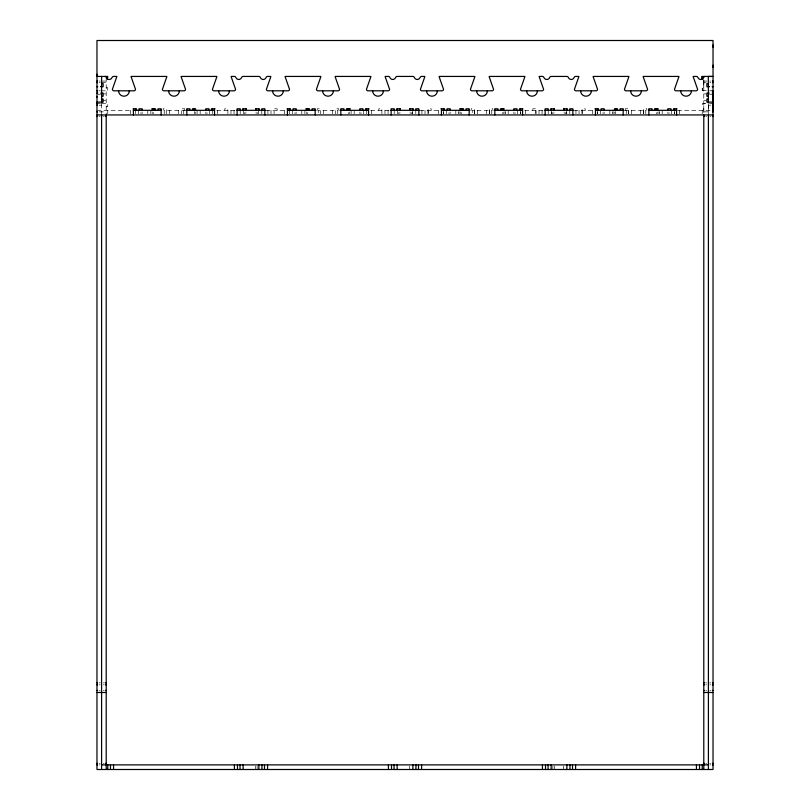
<?xml version="1.0" encoding="UTF-8"?>
<svg xmlns="http://www.w3.org/2000/svg" width="810" height="810" viewBox="0 0 810 810"><rect width="100%" height="100%" fill="white"/><g stroke="black" fill="none" stroke-linecap="round" stroke-linejoin="round"><path stroke-width="0.61" stroke-dasharray="4.05 3.04" d="M412.705 113.501L412.705 112.337M428.105 113.501L428.105 108.783L431.183 108.783L431.183 110.322M443.505 113.501L443.505 112.337M458.905 113.501L458.905 112.337M474.306 113.501L474.306 108.783L471.228 108.783L471.228 110.322L470.65 110.322M489.706 113.501L489.706 108.783L492.784 108.783L492.784 110.322L493.361 110.322M505.106 113.501L505.106 112.337M520.506 113.501L520.506 112.337M532.828 110.322L532.828 108.783L535.916 108.783L535.916 113.501M551.316 113.501L551.316 112.337M566.716 113.501L566.716 112.337M582.117 113.501L582.117 108.783L585.195 108.783L585.195 110.322M597.517 113.501L597.517 112.337M612.917 113.501L612.917 112.337M625.239 110.322L625.239 108.783L628.317 108.783L628.317 113.501M643.717 113.501L643.717 108.783L646.805 108.783L646.805 110.322M659.127 113.501L659.127 112.337M674.528 113.501L674.528 112.337M702.25 90.426L707.251 90.811M702.25 89.465L702.25 90.234M702.25 88.118L702.25 88.887M703.789 83.622L703.789 80.028L703.789 80.544M703.789 110.322L703.789 106.728L702.25 106.728L702.25 103.65L707.251 103.65M703.789 83.116L703.789 87.733L702.25 87.733L702.25 90.811L702.533 87.733M708.406 110.322L708.406 104.004M704.265 103.65L705.611 103.65M99.286 81.061L100.146 81.061M101.594 81.061L106.211 81.061M703.789 81.061L707.251 81.061M709.854 81.061L710.714 81.061M99.286 82.6L100.146 82.6M101.594 82.6L106.211 82.6M703.789 82.6L706.097 82.6M709.854 82.6L710.714 82.6M106.211 87.733L107.75 87.733L107.75 90.811L101.594 90.811M98.992 90.811L100.339 90.811M709.56 90.811L713.033 90.811M101.594 93.889L106.211 93.889M703.789 93.889L706.097 93.889M98.132 94.274L100.44 94.274M709.56 94.274L711.869 94.274M101.594 100.561L106.211 100.561M703.789 100.561L706.097 100.561M96.967 103.65L100.44 103.65M101.594 103.65L107.75 103.65L107.75 106.728L106.211 106.728M709.56 103.65L713.033 103.65M99.286 105.189L101.594 105.189M708.406 105.189L710.714 105.189M96.967 110.322L130.754 110.322M185.784 110.322L164.227 110.322L164.227 113.785M216.715 110.322L236.095 110.322M265.872 110.322L285.252 110.322M316.639 110.322L317.216 110.322L317.216 108.783L320.294 108.783L320.294 113.785M339.35 110.322L338.772 110.322L338.772 108.783L335.694 108.783L335.694 113.785M370.727 110.322L390.116 110.322M419.884 110.322L439.263 110.322M524.748 110.322L544.128 110.322M573.905 110.322L593.284 110.322M624.216 110.322L645.772 110.322L645.772 113.785M677.606 110.322L713.033 110.322M99.286 111.861L106.211 111.861M703.789 111.861L710.714 111.861M99.286 116.478L100.146 116.478M103.326 116.478L104.186 116.478M705.804 116.478L706.674 116.478M709.854 116.478L710.714 116.478M99.286 682.87L100.44 682.87M103.326 682.87L104.48 682.87M705.52 682.87L706.674 682.87M709.56 682.87L710.714 682.87M99.286 684.845L100.146 684.845M103.326 684.845L104.186 684.845M705.804 684.845L706.674 684.845M709.854 684.845L710.714 684.845M99.286 690.424L100.146 690.424M103.326 690.424L104.186 690.424M705.804 690.424L706.674 690.424M709.854 690.424L710.714 690.424M99.286 763.344L100.146 763.344M103.326 763.344L104.186 763.344M705.804 763.344L706.674 763.344M709.854 763.344L710.714 763.344M99.286 764.883L100.146 764.883M709.854 764.883L710.714 764.883M703.789 84.655L703.789 85.161M708.406 104.227L708.406 114.939M703.789 80.028L703.789 113.916M702.25 110.322L702.25 113.785M679.661 110.322L679.661 113.785M674.528 110.322L674.528 113.785M671.439 110.322L671.439 113.785M669.009 112.63L669.009 113.785M667.855 112.337L667.855 113.501M662.205 110.322L662.205 113.785M659.127 110.322L659.127 113.785M657.578 112.337L657.578 113.501M656.424 112.63L656.424 113.785M643.717 110.322L643.717 113.785M640.639 110.322L640.639 113.785M631.405 110.322L631.405 113.785M628.317 110.322L628.317 113.785M626.272 110.322L626.272 113.785M615.61 111.476L615.61 113.785M614.456 112.337L614.456 113.501M612.917 110.322L612.917 113.785M609.839 110.322L609.839 113.785M604.189 112.337L604.189 113.501M603.035 112.63L603.035 113.785M600.595 110.322L600.595 113.785M597.517 110.322L597.517 113.785M592.383 110.322L592.383 113.785M582.117 110.322L582.117 113.785M579.039 110.322L579.039 113.785M575.951 110.322L575.951 113.785M569.794 110.322L569.794 113.785M566.716 110.322L566.716 113.785M565.299 112.63L565.299 113.785M564.145 112.337L564.145 113.501M563.638 766.037L563.638 769.5M554.394 766.037L554.394 769.5M553.878 112.337L553.878 113.501M552.855 766.037L552.855 769.5M552.724 112.63L552.724 113.785M551.316 110.322L551.316 113.785M548.228 110.322L548.228 113.785M542.072 110.322L542.072 113.785M538.994 110.322L538.994 113.785M535.916 110.322L535.916 113.785M525.639 110.322L525.639 113.785M520.506 110.322L520.506 113.785M517.428 110.322L517.428 113.785M514.988 112.63L514.988 113.785M513.834 112.337L513.834 113.501M508.194 110.322L508.194 113.785M505.106 110.322L505.106 113.785M503.567 112.337L503.567 113.501M502.413 112.63L502.413 113.785M491.761 113.785L491.761 110.322L472.25 110.322L472.25 113.785M489.706 110.322L489.706 113.785M486.628 110.322L486.628 113.785M477.384 110.322L477.384 113.785M474.306 110.322L474.306 113.785M461.599 112.63L461.599 113.785M460.444 112.337L460.444 113.501M458.905 110.322L458.905 113.785M455.827 110.322L455.827 113.785M450.178 112.337L450.178 113.501M449.024 112.63L449.024 113.785M446.583 110.322L446.583 113.785M443.505 110.322L443.505 113.785M438.372 110.322L438.372 113.785M428.105 110.322L428.105 113.785M425.017 110.322L425.017 113.785M421.939 110.322L421.939 113.785M415.783 110.322L415.783 113.785M412.705 110.322L412.705 113.785M411.288 112.63L411.288 113.785M410.133 112.337L410.133 113.501M409.617 766.037L409.617 769.5M399.867 112.337L399.867 113.501M398.712 112.63L398.712 113.785M397.295 110.322L397.295 113.785M394.217 110.322L394.217 113.785M388.061 110.322L388.061 113.785M384.983 110.322L384.983 113.785M381.895 113.785L381.895 108.783L378.817 108.783L378.817 110.322M371.628 110.322L371.628 113.785M366.495 110.322L366.495 113.785M363.417 110.322L363.417 113.785M360.976 112.63L360.976 113.785M359.822 112.337L359.822 113.501M354.173 110.322L354.173 113.785M351.094 110.322L351.094 113.785M349.555 112.337L349.555 113.501M348.401 112.63L348.401 113.785M337.75 113.785L337.75 110.322L318.239 110.322L318.239 113.785M332.616 110.322L332.616 113.785M323.372 110.322L323.372 113.785M307.587 112.63L307.587 113.785M306.433 112.337L306.433 113.501M304.894 110.322L304.894 113.785M301.806 110.322L301.806 113.785M296.166 112.337L296.166 113.501M295.012 112.63L295.012 113.785M292.572 110.322L292.572 113.785M289.494 110.322L289.494 113.785M284.35 110.322L284.35 113.785M277.172 110.322L277.172 108.783L274.084 108.783L274.084 113.785M271.006 110.322L271.006 113.785M267.928 110.322L267.928 113.785M261.772 110.322L261.772 113.785M258.684 110.322L258.684 113.785M257.276 112.63L257.276 113.785M257.145 766.037L257.145 769.5M256.122 112.337L256.122 113.501M255.606 766.037L255.606 769.5M245.855 112.337L245.855 113.501M244.701 112.63L244.701 113.785M243.284 110.322L243.284 113.785M240.206 110.322L240.206 113.785M234.039 110.322L234.039 113.785M230.961 110.322L230.961 113.785M227.883 113.785L227.883 108.783L224.805 108.783L224.805 110.322M217.617 110.322L217.617 113.785M212.483 110.322L212.483 113.785M209.405 110.322L209.405 113.785M206.965 112.63L206.965 113.785M205.811 112.337L205.811 113.501M200.161 110.322L200.161 113.785M197.083 110.322L197.083 113.785M195.544 112.337L195.544 113.501M194.39 111.476L194.39 113.785M184.761 110.322L184.761 108.783L181.683 108.783L181.683 113.785M183.728 110.322L183.728 113.785M178.595 110.322L178.595 113.785M169.361 110.322L169.361 113.785M166.283 113.785L166.283 108.783L163.195 108.783L163.195 110.322M153.576 112.63L153.576 113.785M152.422 112.337L152.422 113.501M150.873 110.322L150.873 113.785M147.795 110.322L147.795 113.785M142.145 112.337L142.145 113.501M140.991 112.63L140.991 113.785M138.55 110.322L138.55 113.785M135.472 110.322L135.472 113.785M130.339 110.322L130.339 113.785M107.75 110.322L107.75 113.785M106.211 77.588L106.211 114.939M101.594 104.004L101.594 113.916"/><path stroke-width="1.21" d="M96.967 102.84L96.967 103.65L97.645 103.65M96.967 97.23L96.967 96.43M96.967 74.186L96.967 76.434L107.75 76.434L107.365 79.522M409.617 110.322L409.617 108.783L413.211 108.783L413.211 110.322M412.705 110.605L412.705 108.783M443.505 110.605L443.505 108.783M502.028 110.322L502.028 108.783M520.506 110.605L520.506 108.783M551.316 110.605L551.316 108.783M554.394 110.322L554.394 108.783L550.8 108.783L550.8 110.322M563.638 110.322L563.638 108.783L567.233 108.783L567.233 110.322M566.716 110.605L566.716 108.783M597.517 110.605L597.517 108.783M615.995 110.322L615.995 108.783M656.039 110.322L656.039 108.783M674.528 110.605L674.528 108.783M702.25 77.973L702.25 78.742M702.25 76.626L702.25 77.395M713.033 76.434L713.033 40.5L96.967 40.5L96.967 769.5L713.033 769.5L713.033 76.434L702.25 76.434L702.635 79.522M713.033 110.322L713.033 90.811L712.354 90.811L713.033 90.811M710.329 76.434L711.676 76.434M96.967 81.061L97.544 81.061M712.446 81.061L713.033 81.061M96.967 82.6L97.544 82.6M712.446 82.6L713.033 82.6M101.594 83.622L103.133 83.622L103.133 86.7L100.724 86.7M708.406 83.622L706.867 83.622L706.867 86.7L709.276 86.7M96.967 86.518L97.544 86.518M100.724 86.518L101.594 86.518M708.406 86.518L709.276 86.518M712.446 86.518L713.033 86.518M96.967 86.7L97.747 86.7M712.253 86.7L713.033 86.7M96.967 90.811L97.645 90.811M96.967 93.12L97.747 93.12M100.724 93.12L103.133 93.12L103.133 96.198L101.594 96.198M709.276 93.12L706.867 93.12L706.867 96.198L708.406 96.198M712.253 93.12L713.033 93.12M101.594 99.022L103.133 99.022L103.133 102.111L96.967 102.111M708.406 99.022L706.867 99.022L706.867 102.111L713.033 102.111M712.354 103.65L713.023 103.65M96.967 105.189L97.544 105.189M712.446 105.189L713.033 105.189M133.164 108.783L136.505 108.783L136.505 110.322M151.834 108.783L155.5 108.783L155.5 110.322M214.984 108.783L211.451 108.783L211.451 110.322M287.175 108.783L290.517 108.783L290.517 110.322M305.856 108.783L309.511 108.783L309.511 110.322M350.325 108.783L346.477 108.783L346.477 110.322M368.995 108.783L365.472 108.783L365.472 110.322M441.005 108.783L444.528 108.783L444.528 110.322M459.675 108.783L463.522 108.783L463.522 110.322M504.144 108.783L500.489 108.783L500.489 110.322M522.825 108.783L519.483 108.783L519.483 110.322M595.016 108.783L598.539 108.783L598.539 110.322M658.155 108.783L654.5 108.783L654.5 110.322M676.836 108.783L673.495 108.783L673.495 110.322M133.417 110.322L161.463 110.322M186.492 110.322L214.539 110.322M236.743 110.322L265.234 110.322M287.439 110.322L315.475 110.322M340.504 110.322L368.55 110.322M390.754 110.322L419.246 110.322M441.45 110.322L469.496 110.322M494.525 110.322L522.561 110.322M544.765 110.322L573.257 110.322M595.461 110.322L623.508 110.322M648.537 110.322L676.583 110.322M96.967 111.861L97.544 111.861M712.446 111.861L713.033 111.861M96.967 114.939L713.033 114.939M96.967 116.478L97.544 116.478M105.634 116.478L106.211 116.478M703.789 116.478L704.366 116.478M712.446 116.478L713.033 116.478M96.967 682.87L97.544 682.87M105.634 682.87L106.211 682.87M703.789 682.87L704.366 682.87M712.446 682.87L713.033 682.87M96.967 684.845L97.544 684.845M105.634 684.845L106.211 684.845M703.789 684.845L704.366 684.845M712.446 684.845L713.033 684.845M96.967 690.424L97.544 690.424M105.634 690.424L106.211 690.424M703.789 690.424L704.366 690.424M712.446 690.424L713.033 690.424M96.967 692.489L106.211 692.489M703.789 692.489L713.033 692.489M96.967 763.344L97.544 763.344M105.634 763.344L106.211 763.344M703.789 763.344L704.366 763.344M712.446 763.344L713.033 763.344M96.967 764.883L97.544 764.883M101.594 764.883L708.406 764.883M712.446 764.883L713.033 764.883M709.661 76.434L708.315 76.434L708.406 103.002M713.033 44.995L713.033 47.233M713.033 65.205L713.033 67.453M708.406 114.939L708.406 769.5M703.789 114.939L703.789 769.5M702.25 76.434L702.25 78.934M702.25 764.883L702.25 769.5M699.526 764.883L699.526 769.5M696.448 764.883L696.448 769.5M676.583 108.783L676.583 114.939M670.933 110.322L670.933 108.783L667.855 108.783L667.855 110.605M657.578 108.783L657.578 110.605M651.939 110.322L651.939 108.783L648.851 108.783L648.851 114.939M623.184 114.939L623.184 108.783L620.106 108.783L620.106 110.322M617.544 110.322L617.544 108.783L614.456 108.783L614.456 110.605M604.189 110.605L604.189 108.783L601.111 108.783L601.111 110.322M595.461 108.783L595.461 114.939M575.596 764.883L575.596 769.5M572.872 114.939L572.872 108.783L569.794 108.783L569.794 110.322M572.518 764.883L572.518 769.5M569.967 764.883L569.967 769.5M566.878 764.883L566.878 769.5M564.145 108.783L564.145 110.605M553.878 108.783L553.878 110.605M551.144 764.883L551.144 769.5M548.228 110.322L548.228 108.783L545.15 108.783L545.15 114.939M548.066 764.883L548.066 769.5M545.515 764.883L545.515 769.5M542.437 764.883L542.437 769.5M522.561 108.783L522.561 114.939M516.922 110.322L516.922 108.783L513.834 108.783L513.834 110.605M503.567 108.783L503.567 110.605M497.917 110.322L497.917 108.783L494.839 108.783L494.839 114.939M469.172 114.939L469.172 108.783L466.094 108.783L466.094 110.322M461.983 108.783L461.983 110.322M460.444 108.783L460.444 110.605M450.178 110.605L450.178 108.783L447.1 108.783L447.1 110.322M441.45 108.783L441.45 114.939M421.585 764.883L421.585 769.5M418.861 114.939L418.861 108.783L415.783 108.783L415.783 110.322M418.497 764.883L418.497 769.5M415.945 764.883L415.945 769.5M412.867 764.883L412.867 769.5M410.133 108.783L410.133 110.605M400.383 110.322L400.383 108.783L396.789 108.783L396.789 110.322M399.867 108.783L399.867 110.605M397.295 108.783L397.295 110.605M397.133 764.883L397.133 769.5M394.217 110.322L394.217 108.783L391.139 108.783L391.139 114.939M394.055 764.883L394.055 769.5M391.503 764.883L391.503 769.5M388.415 764.883L388.415 769.5M368.55 108.783L368.55 114.939M366.495 108.783L366.495 110.605M362.9 110.322L362.9 108.783L359.822 108.783L359.822 110.605M349.555 108.783L349.555 110.605M348.017 108.783L348.017 110.322M343.906 110.322L343.906 108.783L340.828 108.783L340.828 114.939M315.161 114.939L315.161 108.783L312.083 108.783L312.083 110.322M307.972 108.783L307.972 110.322M306.433 108.783L306.433 110.605M296.166 110.605L296.166 108.783L293.078 108.783L293.078 110.322M289.494 108.783L289.494 110.605M287.439 108.783L287.439 114.939M267.563 764.883L267.563 769.5M264.85 114.939L264.85 108.783L261.772 108.783L261.772 110.322M264.485 764.883L264.485 769.5M261.934 764.883L261.934 769.5M259.2 110.322L259.2 108.783L255.606 108.783L255.606 110.322M258.856 764.883L258.856 769.5M258.684 108.783L258.684 110.605M256.122 108.783L256.122 110.605M246.361 110.322L246.361 108.783L242.767 108.783L242.767 110.322M245.855 108.783L245.855 110.605M243.284 108.783L243.284 110.605M243.121 764.883L243.121 769.5M240.206 110.322L240.206 108.783L237.127 108.783L237.127 114.939M240.033 764.883L240.033 769.5M237.482 764.883L237.482 769.5M234.404 764.883L234.404 769.5M214.539 108.783L214.539 114.939M212.483 108.783L212.483 110.605M208.889 110.322L208.889 108.783L205.811 108.783L205.811 110.605M195.544 110.605L195.544 108.783L192.456 108.783L192.456 110.322M194.005 108.783L194.005 110.322M189.894 110.322L189.894 108.783L186.816 108.783L186.816 114.939M161.139 114.939L161.139 108.783L158.061 108.783L158.061 110.322M153.961 108.783L153.961 110.322M152.422 108.783L152.422 110.605M142.145 110.605L142.145 108.783L139.067 108.783L139.067 110.322M135.472 108.783L135.472 110.605M133.417 108.783L133.417 114.939M113.552 764.883L113.552 769.5M110.474 764.883L110.474 769.5M107.75 764.883L107.75 769.5M106.211 114.939L106.211 769.5M101.594 76.434L101.594 103.002M101.594 114.939L101.594 769.5M104.844 76.434A1.539 1.539 0 0 1 106.292 77.466A3.078 3.078 0 0 0 112.104 77.466A1.539 1.539 0 0 1 113.552 76.434L116.802 76.434A1.539 1.539 0 0 1 116.741 76.879L112.398 89.272A1.539 1.539 0 0 0 113.937 90.811L133.964 90.811A1.539 1.539 0 0 0 135.503 89.272L131.159 76.879A1.539 1.539 0 0 1 131.098 76.434L166.83 76.434A1.539 1.539 0 0 1 166.769 76.879L162.425 89.272A1.539 1.539 0 0 0 163.964 90.811L183.992 90.811A1.539 1.539 0 0 0 185.53 89.272L181.187 76.879A1.539 1.539 0 0 1 181.126 76.434L216.857 76.434A1.539 1.539 0 0 1 216.797 76.879L212.453 89.272A1.539 1.539 0 0 0 213.992 90.811L234.019 90.811A1.539 1.539 0 0 0 235.558 89.272L231.225 76.879A1.539 1.539 0 0 1 231.154 76.434L234.404 76.434A1.539 1.539 0 0 1 235.852 77.466A3.078 3.078 0 0 0 241.663 77.466A1.539 1.539 0 0 1 243.121 76.434L258.856 76.434A1.539 1.539 0 0 1 260.304 77.466A3.078 3.078 0 0 0 266.115 77.466A1.539 1.539 0 0 1 267.563 76.434L270.813 76.434A1.539 1.539 0 0 1 270.753 76.879L266.409 89.272A1.539 1.539 0 0 0 267.948 90.811L287.975 90.811A1.539 1.539 0 0 0 289.514 89.272L285.181 76.879A1.539 1.539 0 0 1 285.11 76.434L320.841 76.434A1.539 1.539 0 0 1 320.78 76.879L316.447 89.272A1.539 1.539 0 0 0 317.986 90.811L338.003 90.811A1.539 1.539 0 0 0 339.542 89.272L335.208 76.879A1.539 1.539 0 0 1 335.137 76.434L370.869 76.434A1.539 1.539 0 0 1 370.808 76.879L366.474 89.272A1.539 1.539 0 0 0 368.013 90.811L388.031 90.811A1.539 1.539 0 0 0 389.569 89.272L385.236 76.879A1.539 1.539 0 0 1 385.175 76.434L388.415 76.434A1.539 1.539 0 0 1 389.873 77.466A3.078 3.078 0 0 0 395.675 77.466A1.539 1.539 0 0 1 397.133 76.434L412.867 76.434A1.539 1.539 0 0 1 414.325 77.466A3.078 3.078 0 0 0 420.127 77.466A1.539 1.539 0 0 1 421.585 76.434L424.825 76.434A1.539 1.539 0 0 1 424.764 76.879L420.43 89.272A1.539 1.539 0 0 0 421.969 90.811L441.987 90.811A1.539 1.539 0 0 0 443.526 89.272L439.192 76.879A1.539 1.539 0 0 1 439.131 76.434L474.862 76.434A1.539 1.539 0 0 1 474.792 76.879L470.458 89.272A1.539 1.539 0 0 0 471.997 90.811L492.014 90.811A1.539 1.539 0 0 0 493.553 89.272L489.22 76.879A1.539 1.539 0 0 1 489.159 76.434L524.89 76.434A1.539 1.539 0 0 1 524.819 76.879L520.486 89.272A1.539 1.539 0 0 0 522.025 90.811L542.042 90.811A1.539 1.539 0 0 0 543.591 89.272L539.247 76.879A1.539 1.539 0 0 1 539.187 76.434L542.437 76.434A1.539 1.539 0 0 1 543.885 77.466A3.078 3.078 0 0 0 549.696 77.466A1.539 1.539 0 0 1 551.144 76.434L566.878 76.434A1.539 1.539 0 0 1 568.337 77.466A3.078 3.078 0 0 0 574.138 77.466A1.539 1.539 0 0 1 575.596 76.434L578.846 76.434A1.539 1.539 0 0 1 578.775 76.879L574.442 89.272A1.539 1.539 0 0 0 575.981 90.811L595.998 90.811A1.539 1.539 0 0 0 597.547 89.272L593.203 76.879A1.539 1.539 0 0 1 593.143 76.434L628.874 76.434A1.539 1.539 0 0 1 628.803 76.879L624.469 89.272A1.539 1.539 0 0 0 626.008 90.811L646.036 90.811A1.539 1.539 0 0 0 647.575 89.272L643.231 76.879A1.539 1.539 0 0 1 643.17 76.434L678.901 76.434A1.539 1.539 0 0 1 678.841 76.879L674.497 89.272A1.539 1.539 0 0 0 676.036 90.811L696.063 90.811A1.539 1.539 0 0 0 697.602 89.272L693.259 76.879A1.539 1.539 0 0 1 693.198 76.434L696.448 76.434A1.539 1.539 0 0 1 697.896 77.466A3.078 3.078 0 0 0 703.708 77.466A1.539 1.539 0 0 1 705.156 76.434M383.413 90.811A5.386 5.386 0 0 1 378.017 96.198A5.386 5.386 0 0 1 372.63 90.811M333.386 90.811A5.386 5.386 0 0 1 327.989 96.198A5.386 5.386 0 0 1 322.603 90.811M283.358 90.811A5.386 5.386 0 0 1 277.962 96.198A5.386 5.386 0 0 1 272.575 90.811M229.402 90.811A5.386 5.386 0 0 1 224.006 96.198A5.386 5.386 0 0 1 218.619 90.811M179.364 90.811A5.386 5.386 0 0 1 173.978 96.198A5.386 5.386 0 0 1 168.591 90.811M129.337 90.811A5.386 5.386 0 0 1 123.95 96.198A5.386 5.386 0 0 1 118.564 90.811M691.436 90.811A5.386 5.386 0 0 1 686.05 96.198A5.386 5.386 0 0 1 680.663 90.811M641.409 90.811A5.386 5.386 0 0 1 636.022 96.198A5.386 5.386 0 0 1 630.625 90.811M591.381 90.811A5.386 5.386 0 0 1 585.995 96.198A5.386 5.386 0 0 1 580.598 90.811M537.425 90.811A5.386 5.386 0 0 1 532.038 96.198A5.386 5.386 0 0 1 526.642 90.811M487.397 90.811A5.386 5.386 0 0 1 482.011 96.198A5.386 5.386 0 0 1 476.614 90.811M437.37 90.811A5.386 5.386 0 0 1 431.973 96.198A5.386 5.386 0 0 1 426.587 90.811"/></g></svg>
